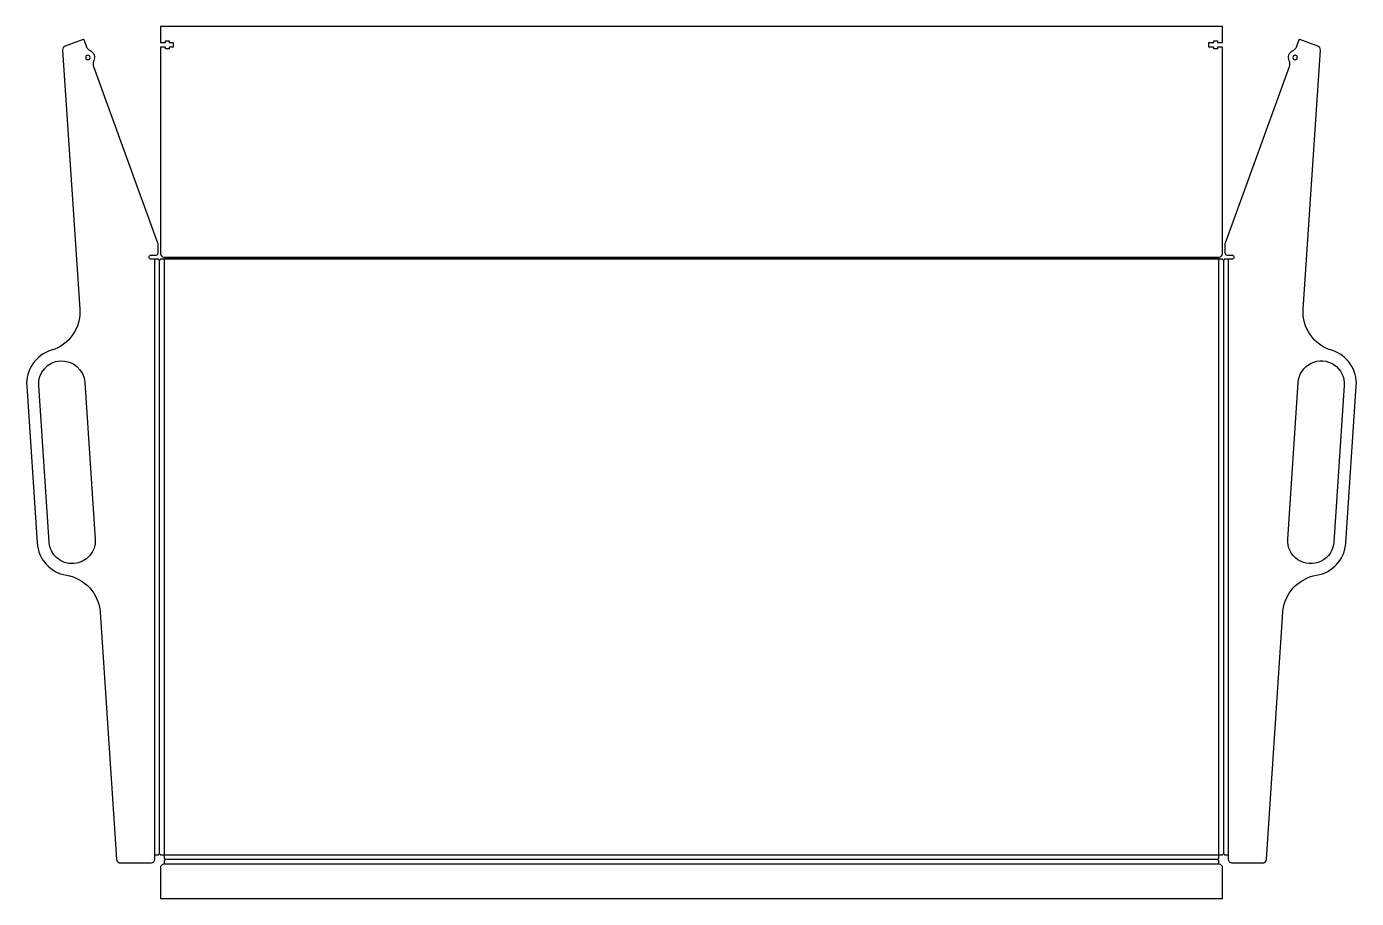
# Model space of a CAD drawing. Header units: inches. Extents: x -3.6 to 32.4, y 0 to 23.6.
import ezdxf

# ---------------------------------------------------------------- set-up
doc = ezdxf.new("R2010")
doc.units = ezdxf.units.IN

msp = doc.modelspace()

# ---------------------------------------------------------------- linework, layer by layer
at = {"layer": 'BEND'}
for p, q in [((0.099, 17.332), (28.663, 17.332)), ((-0.024, 1.204), (-0.024, 17.277)), ((28.786, 17.277), (28.786, 1.204)), ((28.636, 1.053), (0.126, 1.053))]:
    msp.add_line(p, q, dxfattribs=at)
at = {"layer": 'BEND_EXTENT'}
for p, q in [((-0.148, 1.177), (-0.148, 17.304)), ((0.099, 17.359), (28.663, 17.359)), ((28.91, 17.304), (28.91, 1.177)), ((28.663, 0.93), (0.099, 0.93))]:
    msp.add_line(p, q, dxfattribs=at)
msp.add_lwpolyline([(0.099, 1.177), (28.663, 1.177), (28.663, 17.304), (0.099, 17.304)], close=True, dxfattribs=at)
at = {"layer": 'INTERIOR_PROFILES'}
for points in [[(-2.046, 13.969), (-1.763, 9.728, -1), (-3.011, 9.645), (-3.293, 13.886, -1)], [(32.055, 13.886), (31.773, 9.645, -1), (30.525, 9.728), (30.808, 13.969, -1)]]:
    msp.add_lwpolyline(points, format="xyb", close=True, dxfattribs=at)
at = {"layer": 'INTERIOR_PROFILES', "extrusion": (0, 0, -1)}
for centre in [(1.961, 22.764), (-30.723, 22.764)]:
    msp.add_circle(centre, 0.061, dxfattribs=at)
at = {"layer": 'OUTER_PROFILES'}
msp.add_lwpolyline([(28.814, 1.177), (28.91, 1.177), (28.91, 1.068, 0.414214), (29.019, 0.959), (29.84, 0.959, 0.394872), (29.948, 1.06), (30.393, 7.744, -0.348419), (31.304, 8.747, 0.348419), (32.099, 9.623), (32.381, 13.864, 0.348419), (31.709, 14.838, -0.348419), (30.94, 15.953), (31.407, 22.964, 0.33367), (31.335, 23.073), (30.85, 23.25, 0.414214), (30.827, 23.239), (30.762, 23.06, -0.202723), (30.646, 22.935, 0.422823), (30.554, 22.683, -0.202723), (30.563, 22.513), (28.826, 17.741, 0.087489), (28.823, 17.722), (28.823, 17.468, 0.414214), (28.877, 17.413), (29.019, 17.413, -1), (29.019, 17.304), (28.814, 17.304, -1), (28.759, 17.304), (28.663, 17.304), (28.663, 17.359, 0.387554), (28.762, 17.468), (28.762, 23.047), (28.623, 23.047), (28.623, 23.001), (28.527, 23.001), (28.527, 23.047), (28.387, 23.047), (28.387, 23.172), (28.527, 23.172), (28.527, 23.219), (28.623, 23.219), (28.623, 23.172), (28.762, 23.172), (28.762, 23.6), (0, 23.6), (0, 23.172), (0.139, 23.172), (0.139, 23.219), (0.235, 23.219), (0.235, 23.172), (0.345, 23.172), (0.345, 23.047), (0.235, 23.047), (0.235, 23.001), (0.139, 23.001), (0.139, 23.047), (0, 23.047), (0, 17.468, 0.387554), (0.099, 17.359), (0.099, 17.304), (0.003, 17.304, -1), (-0.052, 17.304), (-0.257, 17.304, -1), (-0.257, 17.413), (-0.115, 17.413, 0.414214), (-0.061, 17.468), (-0.061, 17.722, 0.087489), (-0.064, 17.741), (-1.801, 22.513, -0.202723), (-1.792, 22.683, 0.422823), (-1.884, 22.935, -0.202723), (-2, 23.06), (-2.065, 23.239, 0.414214), (-2.088, 23.25), (-2.573, 23.073, 0.33367), (-2.645, 22.964), (-2.178, 15.953, -0.348419), (-2.947, 14.838, 0.348419), (-3.619, 13.864), (-3.337, 9.623, 0.348419), (-2.542, 8.747, -0.348419), (-1.631, 7.744), (-1.186, 1.06, 0.394872), (-1.078, 0.959), (-0.257, 0.959, 0.414214), (-0.148, 1.068), (-0.148, 1.177), (-0.052, 1.177, -1), (0.003, 1.177), (0.099, 1.177), (0.099, 1.081, -1), (0.099, 1.026), (0.099, 0.93, 0.387554), (0, 0.821), (0, 0), (28.762, 0), (28.762, 0.821, 0.387554), (28.663, 0.93), (28.663, 1.026, -1), (28.663, 1.081), (28.663, 1.177), (28.759, 1.177, -1)], format="xyb", close=True, dxfattribs=at)

doc.saveas('drawing.dxf')
